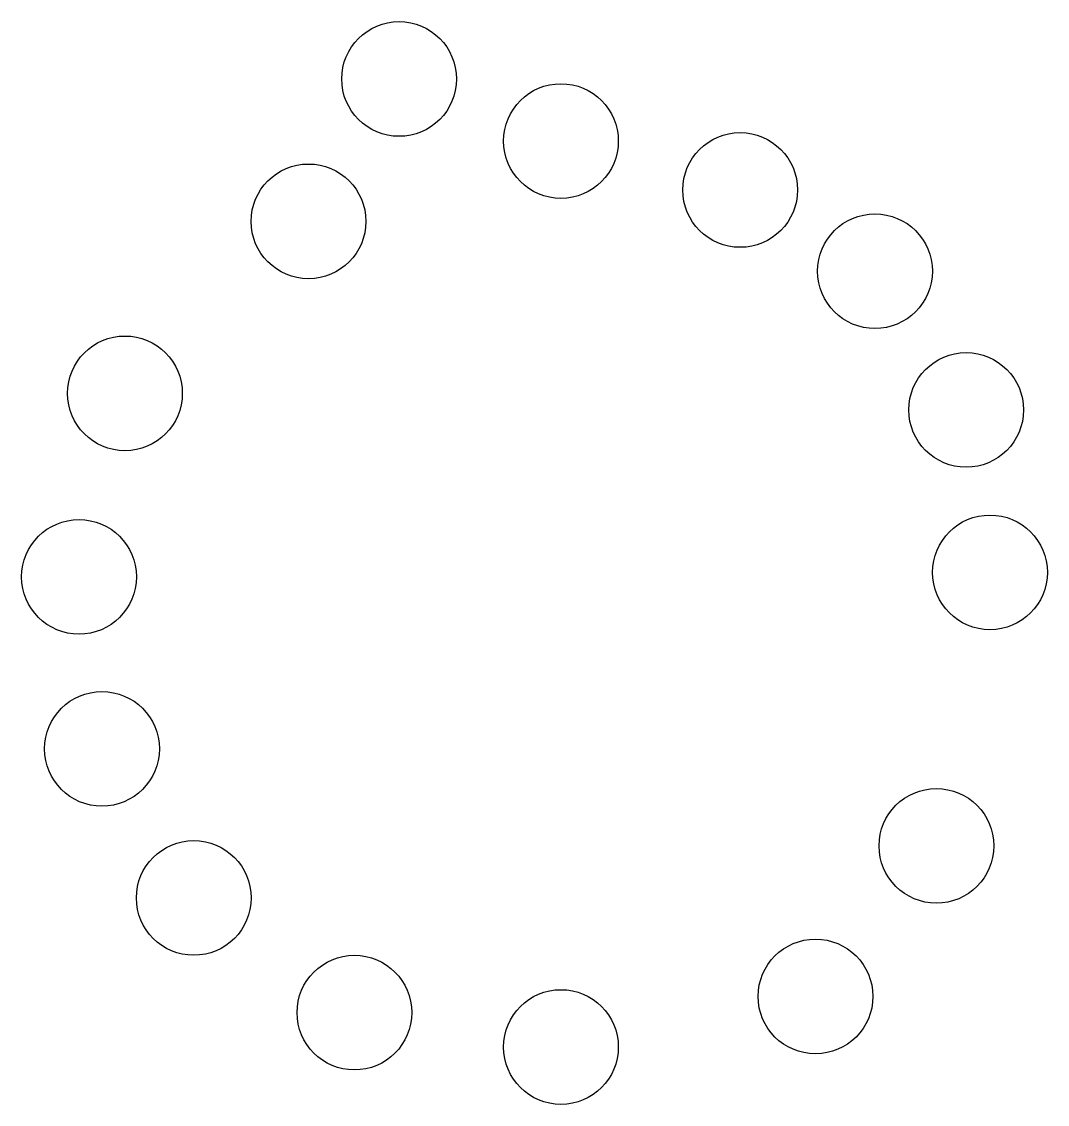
# Model space of a CAD drawing. Header units: millimetres. Extents: x -1 to 88.4, y -8 to 86.4.
import ezdxf

# ---------------------------------------------------------------- set-up
doc = ezdxf.new("R2010")
doc.units = ezdxf.units.MM
doc.layers.get('0').update_dxf_attribs({"lineweight": 25, "true_color": 0xffffff})

msp = doc.modelspace()

# ---------------------------------------------------------------- linework, layer by layer
for centre in [(31.8968, 81.4144), (46, 76), (61.6184, 71.7376), (24, 69), (73.3688, 64.6528), (8, 54), (81.3176, 52.5568), (4, 38), (83.3912, 38.3872), (6, 23), (78.7256, 14.5408), (14, 10), (68.1848, 1.408), (28, 0), (46, -3)]:
    msp.add_circle(centre, 5)

doc.saveas('drawing.dxf')
